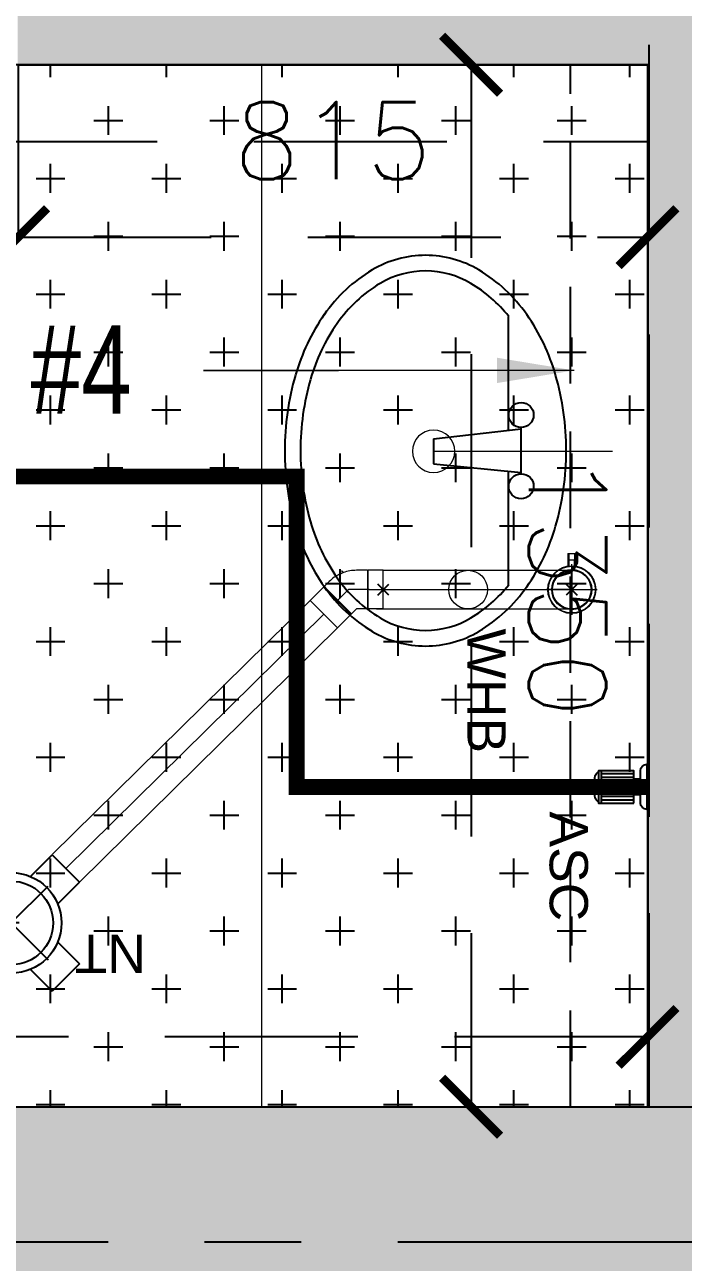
# Model space of a CAD drawing. Header units: millimetres. Extents: x -414464 to 1686, y -90036 to 108605.
# Drawn here: x -108847 to -107994, y -87336 to -85733 of the extents above; entities that cross this region are included whole.
import ezdxf

# ---------------------------------------------------------------- set-up
doc = ezdxf.new("R2010")
doc.units = ezdxf.units.MM
doc.header["$LTSCALE"] = 1000
doc.header["$MEASUREMENT"] = 0
for name, pattern in [('$1$AUDIT_D_120904163729-0', [0]), ('$36$HIDDEN', [0.375, 0.25, -0.125]), ('3BHK-A$1$( Hidden )', [0.375, 0.25, -0.125]), ('3BHK-A$1$AUDIT_D_120904163729-0', [0]), ('AUDIT_D_120904163729-0', [0]), ('T8(T9 IS SIMILAR) - DIMENSION & TEXTING$1$1', [0]), ('T8(T9 IS SIMILAR) - DIMENSION & TEXTING$1$AUDIT_D_120904163729-0', [0]), ('T8(T9 IS SIMILAR) - DIMENSION & TEXTING$1$CENTERX2', [101.6, 63.5, -12.7, 12.7, -12.7]), ('T8(T9 IS SIMILAR) - DIMENSION & TEXTING$1$HIDDEN', [0.375, 0.25, -0.125]), ('T8(T9 IS SIMILAR)$1$$0$HIDDEN', [0.375, 0.25, -0.125]), ('T8_REFUGE COLUMNS$1$CENTER2', [1.125, 0.75, -0.125, 0.125, -0.125])]:
    doc.linetypes.add(name, pattern=pattern)
doc.layers.get('0').update_dxf_attribs({"linetype": 'AUDIT_D_120904163729-0'})
for name, color, linetype in [('$0$A-HATCH -160', 251, '$1$AUDIT_D_120904163729-0'), ('$21$A-DIMENSIONS', 2, '$36$HIDDEN'), ('3BHK-A$1$$1$LEDGE WALL', 5, 'Continuous'), ('3BHK-A$1$A-HATCH -160', 251, '3BHK-A$1$AUDIT_D_120904163729-0'), ('3BHK-A$1$A-SANITARY', 2, 'Continuous'), ('3BHK-A$1$A-TOI SUNK 50MM', 8, 'Continuous'), ('a-rcc', 3, 'Continuous'), ('T8(T9 IS SIMILAR) - DIMENSION & TEXTING$1$A-DIMENSIONS', 2, 'T8(T9 IS SIMILAR) - DIMENSION & TEXTING$1$HIDDEN'), ('T8(T9 IS SIMILAR) - DIMENSION & TEXTING$1$A-PLUMBING', 7, 'T8(T9 IS SIMILAR) - DIMENSION & TEXTING$1$AUDIT_D_120904163729-0'), ('T8(T9 IS SIMILAR) - DIMENSION & TEXTING$1$KITCHEN BLOCK', 255, 'Continuous'), ('T8(T9 IS SIMILAR) - DIMENSION & TEXTING$1$PL-FITTINGS', 5, 'Continuous'), ('T8(T9 IS SIMILAR) - DIMENSION & TEXTING$1$U-TI-75MM WASTE WATER PIPE', 3, 'Continuous'), ('T8(T9 IS SIMILAR) - DIMENSION & TEXTING$1$U-TI-BOILER', 1, 'T8(T9 IS SIMILAR) - DIMENSION & TEXTING$1$1'), ('T8(T9 IS SIMILAR) - DIMENSION & TEXTING$1$U-TI-TEXT', 7, 'Continuous'), ('T8(T9 IS SIMILAR) - DIMENSION & TEXTING$1$U-TI-WS', 5, 'Continuous'), ('T8(T9 IS SIMILAR)$1$$6$a-beam 2', 50, 'Continuous'), ('T8(T9 IS SIMILAR)$1$S-BEAM', 20, 'T8(T9 IS SIMILAR)$1$$0$HIDDEN'), ('T8_REFUGE COLUMNS$1$A-CENTERLINE', 193, 'T8_REFUGE COLUMNS$1$CENTER2'), ('T8_REFUGE COLUMNS$1$A-RCC COLS', 3, 'Continuous'), ('T8_TYPICAL COLUMNS$1$A-RCC COLS', 3, 'Continuous')]:
    doc.layers.add(name, color=color, linetype=linetype)
for name, color, linetype, lineweight in [('3BHK-A$1$a-TOI-fixtures', 251, 'Continuous', 0), ('3BHK-A$1$A-WALL- 160', 6, 'Continuous', 30), ('T8(T9 IS SIMILAR) - DIMENSION & TEXTING$1$pl-50dia waste pie', 6, 'Continuous', 0), ('T8(T9 IS SIMILAR) - DIMENSION & TEXTING$1$pl-50dia waste pipe1', 6, 'Continuous', 0), ('T8(T9 IS SIMILAR) - DIMENSION & TEXTING$1$R0-18-10-2014-T1-1st Podium Floor Plan$0$Text', 2, 'Continuous', 0), ('T8(T9 IS SIMILAR)$1$D&W', 8, 'Continuous', 25)]:
    doc.layers.add(name, color=color, linetype=linetype, lineweight=lineweight)
doc.layers.add('T8(T9 IS SIMILAR) - DIMENSION & TEXTING$1$GEB-BEZUG', color=2, linetype='Continuous', lineweight=25, true_color=0xffff00)
doc.layers.add('T8_REFUGE COLUMNS$1$COL-HATCH', color=7, linetype='Continuous', lineweight=25, true_color=0xa3a3a3)
doc.styles.add('T8(T9 IS SIMILAR) - DIMENSION & TEXTING$1$arial', font='sanss___.ttf')
doc.styles.add('T8(T9 IS SIMILAR) - DIMENSION & TEXTING$1$ARIAL ARROW', font='swisscl.ttf')
doc.styles.add('T8(T9 IS SIMILAR) - DIMENSION & TEXTING$1$Romans 1', font='romans.shx', dxfattribs={"height": 100})
doc.styles.add('T8(T9 IS SIMILAR) - DIMENSION & TEXTING$1$Tahoma', font='tahoma.ttf')
doc.dimstyles.new('T8(T9 IS SIMILAR) - DIMENSION & TEXTING$1$ALPINE S', dxfattribs={"dimscale": 0, "dimtxt": 100, "dimasz": 75, "dimexe": 0, "dimexo": 0, "dimgap": 75, "dimtad": 1, "dimdec": 0, "dimzin": 0, "dimdsep": 46, "dimtxsty": 'T8(T9 IS SIMILAR) - DIMENSION & TEXTING$1$Romans 1', "dimblk": 'T8(T9 IS SIMILAR) - DIMENSION & TEXTING$1$_ArchTick', "dimcen": 0.09, "dimclrd": 256, "dimclre": 256, "dimclrt": 7, "dimadec": 0, "dimazin": 0, "dimtfac": 1, "dimtdec": 0, "dimtofl": 0, "dimtmove": 1, "dimatfit": 0, "dimldrblk": 'T8(T9 IS SIMILAR) - DIMENSION & TEXTING$1$_Open90', "dimfxl": 1, "dimtolj": 1, "dimtzin": 0, "dimarcsym": 0})
doc.dimstyles.new('T8(T9 IS SIMILAR) - DIMENSION & TEXTING$1$SAMATA STD', dxfattribs={"dimtxt": 100, "dimasz": 50, "dimexe": 50, "dimexo": 50, "dimgap": 10, "dimtad": 0, "dimdec": 0, "dimrnd": 5, "dimzin": 0, "dimdsep": 46, "dimtxsty": 'T8(T9 IS SIMILAR) - DIMENSION & TEXTING$1$Tahoma', "dimblk": 'T8(T9 IS SIMILAR) - DIMENSION & TEXTING$1$_Origin2', "dimcen": -50, "dimdle": 50, "dimclrd": 7, "dimclre": 7, "dimclrt": 7, "dimadec": 0, "dimazin": 0, "dimtfac": 1, "dimtdec": 0, "dimtmove": 1, "dimatfit": 3, "dimfxl": 150, "dimtfill": 1, "dimtolj": 1, "dimtzin": 0, "dimlwd": -1, "dimlwe": -1, "dimarcsym": 0})

# ---------------------------------------------------------------- blocks, each defined once
blk = doc.blocks.new('T8_REFUGE COLUMNS')
at = {"layer": 'T8_REFUGE COLUMNS$1$COL-HATCH', "linetype": 'ByBlock'}
h = blk.add_hatch(color=256, dxfattribs=at)
h.dxf.hatch_style = 1
h.paths.add_polyline_path([(1227712.1, -5718799.9), (1227362.1, -5718799.9), (1227362.1, -5709299.9), (1227712.1, -5709299.9)])
at = {"layer": 'T8_REFUGE COLUMNS$1$A-CENTERLINE'}
blk.add_line((1227537.1, -5720797.2), (1227537.1, -5702690.8), dxfattribs=at)
at = {"layer": 'T8_REFUGE COLUMNS$1$A-RCC COLS', "linetype": 'ByBlock'}
blk.add_lwpolyline([(1227712.1, -5718799.9), (1227362.1, -5718799.9), (1227362.1, -5709299.9), (1227712.1, -5709299.9)], close=True, dxfattribs=at)
blk = doc.blocks.new('T8_TYPICAL COLUMNS')
at = {"layer": 'T8_TYPICAL COLUMNS$1$A-RCC COLS', "linetype": 'ByBlock'}
blk.add_blockref('T8_REFUGE COLUMNS', (0, 0), dxfattribs=at)
blk = doc.blocks.new('3BHK-A$1$WB1')
at = {"layer": '3BHK-A$1$A-SANITARY', "color": 0, "ltscale": 1000}
for p, q in [((190074.4, -1779394.5), (190063, -1779507.9)), ((190106.8, -1779394.5), (190119.9, -1779507.9)), ((189917.5, -1779491.7), (190064.6, -1779491.7)), ((190118, -1779491.7), (190265.4, -1779491.7)), ((190061.5, -1779507.9), (190121.4, -1779507.9))]:
    blk.add_line(p, q, dxfattribs=at)
at = {"layer": '3BHK-A$1$A-SANITARY', "color": 0}
blk.add_line((190106.8, -1779394.5), (190074.4, -1779394.5), dxfattribs=at)
for centre, major_axis, start_param, end_param in [((190091.4, -1779555.7), (-92.6, 341.5), 6.018375, 6.298924), ((190091.4, -1779555.7), (-92.6, 341.5), 5.737826, 6.018375), ((190067.1, -1779471.3), (-69.6, 256.7), 0.015739, 0.342992), ((190091.4, -1779555.7), (-87.3, 322), 6.018375, 6.298924), ((190091.4, -1779555.7), (-87.3, 322), 5.737826, 6.018375), ((190115.8, -1779471.3), (-69.6, 256.7), 5.410573, 5.737826), ((190067.1, -1779471.3), (-64.3, 237.2), 0.015739, 0.342992), ((190115.8, -1779471.3), (-64.3, 237.2), 5.410573, 5.737826), ((190030, -1779417.8), (-52.6, 193.9), 0.342992, 0.768932), ((190152.9, -1779417.8), (-52.6, 193.9), 4.984633, 5.410573), ((190030, -1779417.8), (-47.3, 174.4), 0.342992, 0.768932), ((190152.9, -1779417.8), (-47.3, 174.4), 4.984633, 5.410573), ((189973.2, -1779384.1), (-35.3, 130.2), 0.768932, 1.305986), ((189973.2, -1779384.1), (-30, 110.7), 0.768932, 1.305986), ((190209.6, -1779384.1), (-30, 110.7), 4.447579, 4.984633), ((190209.6, -1779384.1), (-35.3, 130.2), 4.447579, 4.984633), ((189973.2, -1779384.1), (-35.3, 130.2), 1.305986, 1.84304), ((189973.2, -1779384.1), (-30, 110.7), 1.305986, 1.84304), ((190209.6, -1779384.1), (-30, 110.7), 3.910525, 4.447579), ((190209.6, -1779384.1), (-35.3, 130.2), 3.910525, 4.447579), ((190030, -1779350.3), (-52.6, 193.9), 1.84304, 2.268981), ((190030, -1779350.3), (-47.3, 174.4), 1.84304, 2.20494), ((190152.9, -1779350.3), (-47.3, 174.4), 3.548625, 3.910525), ((190152.9, -1779350.3), (-52.6, 193.9), 3.484585, 3.910525), ((190045.3, -1779507.9), (-4.2, 15.6), 6.018375, 12.30156), ((190137.6, -1779507.9), (-4.2, 15.6), 6.018375, 12.30156), ((190067.1, -1779296.9), (-69.6, 256.7), 2.268981, 2.596234), ((190115.8, -1779296.9), (-69.6, 256.7), 3.157331, 3.484585), ((190091.4, -1779212.5), (-92.6, 341.5), 2.596234, 2.876783), ((190091.4, -1779212.5), (-92.6, 341.5), 2.876783, 3.157331)]:
    blk.add_ellipse(centre, major_axis=major_axis, ratio=1, start_param=start_param, end_param=end_param, dxfattribs=at)
blk = doc.blocks.new('3BHK-A')
at = {"layer": '3BHK-A$1$A-HATCH -160', "linetype": 'ByBlock'}
h = blk.add_hatch(dxfattribs=at)
h.set_pattern_fill('ZIGZAG', color=256, scale=250)
h.set_pattern_definition([(9e-15, (1e-08, 0), (31.25, 31.25), [31.25, -31.25]), (90, (31.25, 0), (-31.25, 31.25), [31.25, -31.25])])
h.paths.add_polyline_path([(1185182.8, -5714749.5), (1186532.7, -5714749.5), (1186532.7, -5714149.5), (1186632.7, -5714149.5), (1186632.7, -5714749.5), (1188712.7, -5714749.5), (1188712.7, -5714049.5), (1189032.5, -5714049.5), (1189032.5, -5714149.5), (1188812.7, -5714149.5), (1188812.7, -5715449.5), (1189032.5, -5715449.5), (1189032.5, -5715549.5), (1188712.7, -5715549.5), (1188712.7, -5714849.5), (1186632.7, -5714849.5), (1186632.7, -5715664.5), (1186532.7, -5715664.5), (1186532.7, -5714849.5), (1185182.8, -5714849.5)])
h.paths.add_polyline_path([(1185182.8, -5713249.5), (1185782.7, -5713249.5), (1185782.7, -5713149.5), (1185182.8, -5713149.5)])
h.paths.add_polyline_path([(1186532.7, -5710699.5), (1186632.7, -5710699.5), (1186632.7, -5713249.5), (1186532.7, -5713249.5)])
h.paths.add_polyline_path([(1186532.7, -5717399.5), (1186632.7, -5717399.5), (1186632.7, -5716414.5), (1186532.7, -5716414.5)])
h.paths.add_polyline_path([(1194902.2, -5715375), (1194082.3, -5715375), (1194082.3, -5715475), (1194902.2, -5715475)])
h.paths.add_polyline_path([(1195782.2, -5715375), (1196682.2, -5715375), (1196682.2, -5715475), (1195782.2, -5715475)])
h.paths.add_polyline_path([(1194132.5, -5714149.9), (1196532.4, -5714149.9), (1196532.4, -5714049.9), (1194132.5, -5714049.9)])
h.paths.add_polyline_path([(1197432.4, -5711800.2), (1197532.4, -5711800.2), (1197532.4, -5714149.9), (1197432.4, -5714149.9)])
h.paths.add_polyline_path([(1198282.4, -5714149.9), (1198958.7, -5714149.9), (1198958.7, -5714049.9), (1198282.4, -5714049.9)])
h.paths.add_polyline_path([(1196871.9, -5720208.6), (1196082.2, -5720209.7), (1196082.3, -5720109.7), (1196082.2, -5720109.7), (1196182.2, -5720109.7), (1196871.9, -5720108.6)])
h.paths.add_polyline_path([(1193397.2, -5709939.9), (1193882.3, -5709939.6), (1193882.3, -5710040.1), (1193397.3, -5710040.1)])
h.paths.add_polyline_path([(1186632.7, -5708554.7), (1187192.3, -5708554.8), (1187192.3, -5708654.7), (1186632.7, -5708654.7)])
h.paths.add_polyline_path([(1194182.3, -5715724), (1194082.3, -5715724), (1194082.3, -5715474), (1194182.3, -5715474)])
at = {"layer": '3BHK-A$1$A-TOI SUNK 50MM'}
h = blk.add_hatch(dxfattribs=at)
h.set_pattern_fill('CROSS', color=256, scale=300, style=0)
h.set_pattern_definition([(9e-15, (-0.65, 1286.84), (75, 75), [37.5, -112.5]), (90, (18.1, 1268.09), (-75, 75), [37.5, -112.5])])
h.paths.add_polyline_path([(1186532.7, -5713148.5), (1185182.4, -5713148.5), (1185182.4, -5710698.5), (1186532.7, -5710698.5)])
h.paths.add_polyline_path([(1185182.4, -5714848.6), (1186532.7, -5714848.6), (1186532.7, -5717398.5), (1185182.4, -5717398.5)])
at = {"layer": '3BHK-A$1$$1$LEDGE WALL', "linetype": '3BHK-A$1$( Hidden )', "ltscale": 0.5}
blk.add_line((1185182.4, -5714948.6, 0), (1186532.7, -5714948.7), dxfattribs=at)
at = {"layer": '3BHK-A$1$A-TOI SUNK 50MM', "elevation": 0}
blk.add_lwpolyline([(1185182.4, -5714848.6), (1186532.7, -5714848.6), (1186532.7, -5717398.5), (1185182.4, -5717398.5)], close=True, dxfattribs=at)
at = {"layer": '3BHK-A$1$a-TOI-fixtures'}
blk.add_line((1186182.9, -5714848.6, 0), (1185532.6, -5714848.6, 0), dxfattribs=at)
at = {"layer": '3BHK-A$1$a-TOI-fixtures', "extrusion": (-2.53026e-07, -3.57019e-09, 1)}
blk.add_line((1186031.9, -5715125.8, 0), (1186031.9, -5714894.2, 0), dxfattribs=at)
at = {"layer": '3BHK-A$1$a-TOI-fixtures', "ltscale": 500}
blk.add_line((1186532.7, -5715348.6), (1185182.8, -5715348.6), dxfattribs=at)
at = {"layer": '3BHK-A$1$a-TOI-fixtures', "extrusion": (-2.53026e-07, -3.57019e-09, 1)}
blk.add_circle((1186031.9, -5715125.8, -0.3), 27.5, dxfattribs=at)
at = {"layer": '3BHK-A$1$A-WALL- 160', "linetype": 'ByBlock'}
for q in [(1185182.8, -5714848.5, 0), (1186532.7, -5715663.5, 0)]:
    blk.add_line((1186532.7, -5714848.5, 0), q, dxfattribs=at)
at = {"layer": '3BHK-A$1$a-TOI-fixtures', "extrusion": (-2.28199e-17, -8.33598e-18, -1), "zscale": -0.9999999999999998, "rotation": 179.9999999999999}
blk.add_blockref('3BHK-A$1$WB1', (-995941.3, -7494520.3, 0), dxfattribs=at)
blk = doc.blocks.new('T8(T9 IS SIMILAR) - DIMENSION & TEXTING$1$_ArchTick')
at = {"color": 0, "linetype": 'ByBlock', "const_width": 0.15}
blk.add_lwpolyline([(-0.5, -0.5), (0.5, 0.5)], dxfattribs=at)
blk = doc.blocks.new('*D1454')
at = {"layer": 'T8(T9 IS SIMILAR) - DIMENSION & TEXTING$1$A-DIMENSIONS', "linetype": 'T8(T9 IS SIMILAR) - DIMENSION & TEXTING$1$HIDDEN', "lineweight": -2, "transparency": 16777216}
for p, q in [((1226011.9, -5714848.7), (1226235.3, -5714848.7)), ((1226011.9, -5715663.7), (1226235.3, -5715663.7))]:
    blk.add_line(p, q, dxfattribs=at)
at = {"layer": 'T8(T9 IS SIMILAR) - DIMENSION & TEXTING$1$A-DIMENSIONS', "lineweight": -2, "transparency": 16777216}
blk.add_line((1226235.3, -5715663.7), (1226235.3, -5714848.7), dxfattribs=at)
at = {"layer": 'T8(T9 IS SIMILAR) - DIMENSION & TEXTING$1$A-DIMENSIONS', "linetype": 'ByBlock', "lineweight": -2, "transparency": 16777216, "xscale": 75, "yscale": 75, "zscale": 75}
for p, rotation in [((1226235.3, -5714848.7), 90), ((1226235.3, -5715663.7), 270)]:
    blk.add_blockref('T8(T9 IS SIMILAR) - DIMENSION & TEXTING$1$_ArchTick', p, dxfattribs=dict(at, rotation=rotation))
at = {"layer": 'T8(T9 IS SIMILAR) - DIMENSION & TEXTING$1$A-DIMENSIONS', "color": 7, "linetype": 'ByBlock', "transparency": 16777216, "insert": (1226110.3, -5715256.2), "char_height": 100, "attachment_point": 5, "rotation": 90, "style": 'T8(T9 IS SIMILAR) - DIMENSION & TEXTING$1$Romans 1'}
blk.add_mtext('\\A1;815', dxfattribs=at)
blk = doc.blocks.new('T8(T9 IS SIMILAR) - DIMENSION & TEXTING$1$_Open90')
at = {"color": 0, "linetype": 'ByBlock', "lineweight": -2}
for p, q in [((-0.5, 0.5), (0, 0)), ((0, 0), (-1, 0)), ((0, 0), (-0.5, -0.5))]:
    blk.add_line(p, q, dxfattribs=at)
blk = doc.blocks.new('*D1455')
at = {"layer": 'T8(T9 IS SIMILAR) - DIMENSION & TEXTING$1$A-DIMENSIONS', "linetype": 'T8(T9 IS SIMILAR) - DIMENSION & TEXTING$1$HIDDEN', "lineweight": -2, "transparency": 16777216}
for p, q in [((1226011.9, -5715448.7), (1226011.9, -5715077.3)), ((1227361.9, -5715448.7), (1227361.9, -5715077.3))]:
    blk.add_line(p, q, dxfattribs=at)
at = {"layer": 'T8(T9 IS SIMILAR) - DIMENSION & TEXTING$1$A-DIMENSIONS', "lineweight": -2, "transparency": 16777216}
blk.add_line((1226011.9, -5715077.3), (1227361.9, -5715077.3), dxfattribs=at)
at = {"layer": 'T8(T9 IS SIMILAR) - DIMENSION & TEXTING$1$A-DIMENSIONS', "linetype": 'ByBlock', "lineweight": -2, "transparency": 16777216, "xscale": 75, "yscale": 75, "zscale": 75, "rotation": 180}
blk.add_blockref('T8(T9 IS SIMILAR) - DIMENSION & TEXTING$1$_ArchTick', (1226011.9, -5715077.3), dxfattribs=at)
at = {"layer": 'T8(T9 IS SIMILAR) - DIMENSION & TEXTING$1$A-DIMENSIONS', "linetype": 'ByBlock', "lineweight": -2, "transparency": 16777216, "xscale": 75, "yscale": 75, "zscale": 75}
blk.add_blockref('T8(T9 IS SIMILAR) - DIMENSION & TEXTING$1$_ArchTick', (1227361.9, -5715077.3), dxfattribs=at)
at = {"layer": 'T8(T9 IS SIMILAR) - DIMENSION & TEXTING$1$A-DIMENSIONS', "color": 7, "linetype": 'ByBlock', "transparency": 16777216, "insert": (1226686.9, -5714952.3), "char_height": 100, "attachment_point": 5, "style": 'T8(T9 IS SIMILAR) - DIMENSION & TEXTING$1$Romans 1'}
blk.add_mtext('\\A1;1350', dxfattribs=at)
blk = doc.blocks.new('*D1456')
at = {"layer": 'T8(T9 IS SIMILAR) - DIMENSION & TEXTING$1$A-DIMENSIONS', "linetype": 'T8(T9 IS SIMILAR) - DIMENSION & TEXTING$1$HIDDEN', "lineweight": -2, "transparency": 16777216}
for p, q in [((1227016, -5714848.7), (1227271.4, -5714848.7)), ((1227061.8, -5717398.7), (1227271.4, -5717398.7))]:
    blk.add_line(p, q, dxfattribs=at)
at = {"layer": 'T8(T9 IS SIMILAR) - DIMENSION & TEXTING$1$A-DIMENSIONS', "lineweight": -2, "transparency": 16777216}
blk.add_line((1227271.4, -5714848.7), (1227271.4, -5717398.7), dxfattribs=at)
at = {"layer": 'T8(T9 IS SIMILAR) - DIMENSION & TEXTING$1$A-DIMENSIONS', "linetype": 'ByBlock', "lineweight": -2, "transparency": 16777216, "xscale": 75, "yscale": 75, "zscale": 75}
for p, rotation in [((1227271.4, -5714848.7), 90), ((1227271.4, -5717398.7), 270)]:
    blk.add_blockref('T8(T9 IS SIMILAR) - DIMENSION & TEXTING$1$_ArchTick', p, dxfattribs=dict(at, rotation=rotation))
at = {"layer": 'T8(T9 IS SIMILAR) - DIMENSION & TEXTING$1$A-DIMENSIONS', "color": 7, "linetype": 'ByBlock', "transparency": 16777216, "insert": (1227146.4, -5716123.7), "char_height": 100, "attachment_point": 5, "rotation": 90, "style": 'T8(T9 IS SIMILAR) - DIMENSION & TEXTING$1$Romans 1'}
blk.add_mtext('\\A1;2550', dxfattribs=at)
blk = doc.blocks.new('T8(T9 IS SIMILAR) - DIMENSION & TEXTING$1$ASC')
at = {"layer": 'T8(T9 IS SIMILAR) - DIMENSION & TEXTING$1$U-TI-BOILER'}
for points in [[(631187.54, 41364.6471), (631187.5537, 41364.6471)], [(631187.5649, 41364.6039), (631187.5289, 41364.6039), (631187.5289, 41364.6399), (631187.5289, 41364.6435), (631187.5649, 41364.6435), (631187.5649, 41364.6039)], [(631187.5649, 41364.6399), (631187.5289, 41364.6399)], [(631187.5325, 41364.6039), (631187.5325, 41364.6399)], [(631187.5361, 41364.6399), (631187.5361, 41364.6039)], [(631187.5397, 41364.6039), (631187.5397, 41364.6399)], [(631187.5433, 41364.6039), (631187.5433, 41364.6399)], [(631187.5469, 41364.6399), (631187.5469, 41364.6039)], [(631187.5505, 41364.6039), (631187.5505, 41364.6399)], [(631187.5541, 41364.6039), (631187.5541, 41364.6399)], [(631187.5577, 41364.6039), (631187.5577, 41364.6399)], [(631187.5613, 41364.6399), (631187.5613, 41364.6039)], [(631187.5649, 41364.5967), (631187.5289, 41364.5967)], [(631187.5379, 41364.6039), (631187.5379, 41364.5967)], [(631187.5559, 41364.5967), (631187.5559, 41364.6039)], [(631187.5217, 41364.5895), (631187.5721, 41364.5895)]]:
    blk.add_lwpolyline(points, dxfattribs=at)
for centre, radius, start, end in [((631187.5374, 41364.6384), 0.00911, 72.8198, 145.9406), ((631187.5563, 41364.6384), 0.00911, 34.0594, 107.1803), ((631187.5289, 41364.5895), 0.0072, 90, 180), ((631187.5649, 41364.5895), 0.0072, 0, 90)]:
    blk.add_arc(centre, radius, start, end, dxfattribs=at)
blk = doc.blocks.new('T8(T9 IS SIMILAR) - DIMENSION & TEXTING$1$Einfügepunkt')
at = {"layer": 'T8(T9 IS SIMILAR) - DIMENSION & TEXTING$1$GEB-BEZUG'}
for p, q in [((-7.1, -7.1), (7.1, 7.1)), ((-7.1, 7.1), (7.1, -7.1))]:
    blk.add_line(p, q, dxfattribs=at)
blk = doc.blocks.new('T8(T9 IS SIMILAR) - DIMENSION & TEXTING$1$388.001.00.1_G')
at = {"layer": 'T8(T9 IS SIMILAR) - DIMENSION & TEXTING$1$U-TI-75MM WASTE WATER PIPE', "ltscale": 5}
for p, q in [((-25.1, 60.1), (-25.1, 100)), ((-25.1, 100), (25.1, 100)), ((25.1, 60.1), (25.1, 100)), ((0, 0), (0, 67.6)), ((-60.1, 25.1), (-100, 25.1)), ((-100, -25.1), (-100, 25.1)), ((60.1, 25.1), (100, 25.1)), ((100, -25.1), (100, 25.1)), ((0, 0), (-67.6, 0)), ((0, 0), (0, 2.5)), ((0, 0), (0, -67.6)), ((0, 0), (67.6, 0)), ((0, 0), (-2.5, 0)), ((0, 0), (0, -2.5)), ((0, 0), (2.5, 0)), ((-60.1, -25.1), (-100, -25.1)), ((60.1, -25.1), (100, -25.1)), ((-37.7, -53.1), (-37.7, -95)), ((37.7, -53.1), (37.7, -95))]:
    blk.add_line(p, q, dxfattribs=at)
for radius in [65.1, 54.2]:
    blk.add_circle((0, 0), radius, dxfattribs=at)
blk.add_ellipse((0, -95), major_axis=(37.7, 0), ratio=0.026177, start_param=3.141593, end_param=6.283185, dxfattribs=at)
blk.add_blockref('T8(T9 IS SIMILAR) - DIMENSION & TEXTING$1$Einfügepunkt', (0, 0), dxfattribs=at)
blk = doc.blocks.new('T8(T9 IS SIMILAR) - DIMENSION & TEXTING$1$361.771.16.1_G')
at = {"lineweight": 13, "ltscale": 25}
for p, q in [((0, 0), (0, 32.8)), ((-47, 5.2), (-30.6, 5.2)), ((-47, -5.2), (-47, 5.2)), ((-47, 3.7), (-30.8, 3.7)), ((-38, 3.7), (-38, -3.8)), ((-30.8, 3.7), (-38, 3.7)), ((-47, -3.7), (-30.8, -3.7)), ((-47, -5.2), (-30.6, -5.2)), ((-38, -3.8), (-30.8, -3.8)), ((0, 0), (-32.8, 0)), ((0, 0), (0, -32.8)), ((0, 0), (32.8, 0))]:
    blk.add_line(p, q, dxfattribs=at)
for radius in [31, 30.3, 26, 25]:
    blk.add_circle((0, 0), radius, dxfattribs=at)
blk.add_blockref('T8(T9 IS SIMILAR) - DIMENSION & TEXTING$1$Einfügepunkt', (0, 0), dxfattribs=at)
blk = doc.blocks.new('T8(T9 IS SIMILAR) - DIMENSION & TEXTING$1$361.045.16.1_A')
at = {"ltscale": 25}
for p, q in [((-49.5, 14.1), (-14.1, 49.5)), ((3.2, 32.2), (-14.1, 49.5)), ((3.2, 32.2), (-32.2, -3.2)), ((3.2, 31.5), (3.2, 32.2)), ((-31.5, -3.9), (3.9, 31.5)), ((3.2, 31.5), (-31.5, -3.2)), ((3.2, 31.5), (3.9, 31.5)), ((10.4, 25), (3.9, 31.5)), ((-32.2, -3.2), (-49.5, 14.1)), ((-13.8, 13.8), (-15.6, 15.6)), ((0, 0), (-13.8, 13.8)), ((-5.6, 5.6), (-7.3, 7.3)), ((0, -10.4), (0, 0)), ((23.4, 11.3), (20.3, 10.9)), ((24.5, 8.5), (22, 6.6)), ((23.4, 11.3), (24.5, 8.5)), ((-31.5, -3.2), (-32.2, -3.2)), ((-31.5, -3.2), (-31.5, -3.9)), ((-25, -10.4), (-31.5, -3.9)), ((-25, -24.5), (-25, -10.4)), ((0, -24.5), (0, -10.4)), ((25, -24.5), (25, -10.4)), ((-24.5, -25), (-25, -24.5)), ((25, -24.5), (-25, -24.5)), ((-24.5, -25), (-25, -25.5)), ((-25, -45), (-25, -25.5)), ((-25, -25.5), (25, -25.5)), ((-24.5, -25), (24.5, -25)), ((0, -27), (0, -24.5)), ((24.5, -25), (25, -24.5)), ((24.5, -25), (25, -25.5)), ((25, -45), (25, -25.5)), ((-25, -45), (25, -45)), ((0, -45), (-2.5, -45)), ((0, -45), (0, -42.5)), ((0, -45), (0, -47.5)), ((0, -45), (2.5, -45))]:
    blk.add_line(p, q, dxfattribs=at)
for start, end in [(25.1575, 45), (0, 19.8425)]:
    blk.add_arc((-25, -10.4), 50, start, end, dxfattribs=at)
blk.add_open_spline([(22, 6.6), (22, 6.6), (22, 6.6), (22, 6.8), (21.9, 6.9), (21.8, 7.2), (21.7, 7.4), (21.5, 7.8), (21.4, 8), (21.3, 8.3), (21.2, 8.5), (21.1, 8.8), (21, 8.9), (20.9, 9.3), (20.8, 9.4), (20.7, 9.8), (20.6, 10.1), (20.4, 10.5), (20.4, 10.6), (20.3, 10.8), (20.3, 10.9), (20.3, 10.9)], degree=3, knots=[-0.7326885, -0.7326885, -0.7326885, -0.7326885, -0.6703276, -0.6703276, -0.5851203, -0.5851203, -0.4924215, -0.4924215, -0.4253679, -0.4253679, -0.3759063, -0.3759063, -0.3289293, -0.3289293, -0.2716255, -0.2716255, -0.1856359, -0.1856359, -0.0935578, -0.0935578, 0, 0, 0, 0], dxfattribs=at)
blk.add_blockref('T8(T9 IS SIMILAR) - DIMENSION & TEXTING$1$Einfügepunkt', (0, -45), dxfattribs=at)
blk = doc.blocks.new('T8(T9 IS SIMILAR) - DIMENSION & TEXTING$1$A$C77D62699')
at = {"layer": 'T8(T9 IS SIMILAR) - DIMENSION & TEXTING$1$pl-50dia waste pipe1'}
for p, q in [((19214.6, -1317, 1.3), (19214.6, -1072.9, 1.3)), ((19264.6, -1325.9, 1.3), (19264.6, -1072.9, 1.3)), ((19289.1, -1376.1, 1.3), (19618.6, -1710.1, -10.7)), ((19253.8, -1411.5, 1.3), (19583, -1745.7, -10.7))]:
    blk.add_line(p, q, dxfattribs=at)
at = {"layer": 'T8(T9 IS SIMILAR) - DIMENSION & TEXTING$1$pl-50dia waste pipe1', "color": 12, "linetype": 'T8(T9 IS SIMILAR) - DIMENSION & TEXTING$1$CENTERX2'}
for p, q in [((19239.6, -1335, 1.3), (19239.6, -1072.9, 1.3)), ((19214.6, -1249.6, 0.6), (19215.3, -1250.3, 0.6)), ((19271.5, -1393.8, 1.3), (19600.8, -1727.9, -10.7))]:
    blk.add_line(p, q, dxfattribs=at)
at = {"layer": 'T8(T9 IS SIMILAR) - DIMENSION & TEXTING$1$pl-50dia waste pipe1', "ltscale": 0.1}
for centre in [(19239.6, -1072.9, 1.3), (19239.6, -1207.1, 1.3)]:
    blk.add_circle(centre, 25, dxfattribs=at)
at = {"layer": 'T8(T9 IS SIMILAR) - DIMENSION & TEXTING$1$U-TI-WS', "lineweight": 40, "ltscale": 0.01, "const_width": 20.5, "elevation": 0.7}
blk.add_lwpolyline([(18686.9, -3748.3), (18686.9, -3888.8), (19093, -3888.8), (19093, -1429), (19495.3, -1429), (19495.3, -975.6)], dxfattribs=at)
at = {"layer": 'T8(T9 IS SIMILAR) - DIMENSION & TEXTING$1$KITCHEN BLOCK', "xscale": -1164.279916331981, "yscale": 1164.279916331981, "zscale": 1164.279916331981, "rotation": 180.0030675117133}
blk.add_blockref('T8(T9 IS SIMILAR) - DIMENSION & TEXTING$1$ASC', (-734862066.5, 48119641.1, 0.5), dxfattribs=at)
at = {"layer": 'T8(T9 IS SIMILAR) - DIMENSION & TEXTING$1$pl-50dia waste pie', "xscale": 1.000020158935082, "yscale": 1.000020158935082, "zscale": 1.000020158935082}
blk.add_blockref('T8(T9 IS SIMILAR) - DIMENSION & TEXTING$1$361.771.16.1_G', (19239.6, -1072.9, 1.3), dxfattribs=at)
at = {"layer": 'T8(T9 IS SIMILAR) - DIMENSION & TEXTING$1$pl-50dia waste pie', "ltscale": 0.1, "xscale": 1.000020158935082, "yscale": 1.000020158935082, "zscale": 1.000020158935082, "rotation": 180}
blk.add_blockref('T8(T9 IS SIMILAR) - DIMENSION & TEXTING$1$361.045.16.1_A', (19239.6, -1362, 1.3), dxfattribs=at)
at = {"layer": 'T8(T9 IS SIMILAR) - DIMENSION & TEXTING$1$PL-FITTINGS', "xscale": 1.000020158935082, "yscale": 1.000020158935082, "zscale": 1.000020158935082, "rotation": 315.0000000000001}
blk.add_blockref('T8(T9 IS SIMILAR) - DIMENSION & TEXTING$1$388.001.00.1_G', (19671.5, -1798.6, -10.7), dxfattribs=at)
at = {"layer": 'T8(T9 IS SIMILAR) - DIMENSION & TEXTING$1$U-TI-TEXT', "style": 'T8(T9 IS SIMILAR) - DIMENSION & TEXTING$1$arial'}
for s, rotation, p in [('ASC', 359.9999, (19527, -1101.5, 1.6)), ('WHB', 359.9999, (19290, -1208, 1.6)), ('NT', 269.9999, (19686.7, -1624.3, 1))]:
    blk.add_text(s, height=49.53, rotation=rotation, dxfattribs=at).set_placement(p)
blk = doc.blocks.new('T8(T9 IS SIMILAR) - DIMENSION & TEXTING$1$_Origin2')
at = {"color": 0, "linetype": 'ByBlock', "lineweight": -2}
blk.add_line((-0.5, 0), (-1, 0), dxfattribs=at)
for radius in [0.5, 0.25]:
    blk.add_circle((0, 0), radius, dxfattribs=at)
blk = doc.blocks.new('T8(T9 IS SIMILAR) - DIMENSION & TEXTING')
at = {"layer": 'T8(T9 IS SIMILAR) - DIMENSION & TEXTING$1$A-PLUMBING', "linetype": 'ByBlock'}
blk.add_blockref('T8(T9 IS SIMILAR) - DIMENSION & TEXTING$1$A$C77D62699', (1207452.3, -5713874), dxfattribs=at)
at = {"layer": 'T8(T9 IS SIMILAR) - DIMENSION & TEXTING$1$R0-18-10-2014-T1-1st Podium Floor Plan$0$Text', "linetype": 'ByBlock', "style": 'T8(T9 IS SIMILAR) - DIMENSION & TEXTING$1$ARIAL ARROW'}
blk.add_text('#4', height=114.75, rotation=90, dxfattribs=at).set_placement((1226464.1, -5715647.4, 0))
at = {"layer": 'T8(T9 IS SIMILAR) - DIMENSION & TEXTING$1$A-DIMENSIONS', "linetype": 'ByBlock'}
for base, p1, p2, picture, middle in [((1226235.3, -5714848.7, 0.5), (1226011.9, -5715663.7, 0.5), (1226011.9, -5714848.7, 0.5), '*D1454', (1226110.3, -5715256.2, 0.5)), ((1227271.4, -5717398.7, 0.5), (1227016, -5714848.7, 0.5), (1227061.8, -5717398.7, 0.5), '*D1456', (1227146.4, -5716123.7, 0.5))]:
    dim = blk.add_linear_dim(base=base, p1=p1, p2=p2, angle=270, dimstyle='T8(T9 IS SIMILAR) - DIMENSION & TEXTING$1$ALPINE S', override={"dimscale": 1, "dimfxl": 5, "dimarcsym": 1}, dxfattribs=at)
    dim.commit()
    dim.dimension.update_dxf_attribs({"geometry": picture, "text_midpoint": middle})
dim = blk.add_linear_dim(base=(1227361.9, -5715077.3, 0.5), p1=(1226011.9, -5715448.7, 0.5), p2=(1227361.9, -5715448.7, 0.9), dimstyle='T8(T9 IS SIMILAR) - DIMENSION & TEXTING$1$ALPINE S', override={"dimscale": 1, "dimfxl": 5, "dimarcsym": 1}, dxfattribs=at)
dim.commit()
dim.dimension.update_dxf_attribs({"geometry": '*D1455', "text_midpoint": (1226686.9, -5714952.3, 0.5)})
at = {"layer": 'T8(T9 IS SIMILAR) - DIMENSION & TEXTING$1$R0-18-10-2014-T1-1st Podium Floor Plan$0$Text'}
blk.add_leader([(1226407.9, -5714943.9), (1226407.9, -5715423.8), (1226407.9, -5715249.1)], dimstyle='T8(T9 IS SIMILAR) - DIMENSION & TEXTING$1$SAMATA STD', override={"dimscale": 1, "dimasz": 100, "dimclrd": 2, "dimfxlon": 1, "dimarcsym": 1}, dxfattribs=at)
blk = doc.blocks.new('T8(T9 IS SIMILAR)')
at = {"layer": 'T8(T9 IS SIMILAR)$1$D&W', "linetype": 'ByBlock'}
blk.add_blockref('T8_TYPICAL COLUMNS', (0, 0), dxfattribs=at)
at = {"layer": 'T8(T9 IS SIMILAR)$1$D&W', "linetype": 'ByBlock', "xscale": -1}
blk.add_blockref('3BHK-A', (2412544.6, 0, 0.5), dxfattribs=at)
at = {"layer": 'T8(T9 IS SIMILAR)$1$$6$a-beam 2', "linetype": 'ByBlock'}
blk.add_blockref('T8(T9 IS SIMILAR) - DIMENSION & TEXTING', (0, 0), dxfattribs=at)
at = {"layer": 'T8(T9 IS SIMILAR)$1$S-BEAM'}
for p, q in [((1227361.3, -5714846.5, -0.5), (1222611.4, -5714846.5, -0.5)), ((1226111.2, -5719483.5, -0.5), (1226111.2, -5714846.5, -0.4))]:
    blk.add_line(p, q, dxfattribs=at)
blk = doc.blocks.new('A$C48506478')
at = {"layer": '$21$A-DIMENSIONS', "linetype": 'ByBlock'}
blk.add_blockref('T8(T9 IS SIMILAR)', (-1195542.6, 5727884.6), dxfattribs=at)
at = {"layer": '$0$A-HATCH -160', "linetype": 'ByBlock'}
blk.add_blockref('T8(T9 IS SIMILAR) - DIMENSION & TEXTING', (-1195542.6, 5727884.6), dxfattribs=at)

msp = doc.modelspace()

# ---------------------------------------------------------------- block references
at = {"layer": 'a-rcc', "linetype": 'ByBlock', "rotation": 270}
msp.add_blockref('A$C48506478', (-121076, -55315.3, 0), dxfattribs=at)

doc.saveas('drawing.dxf')
